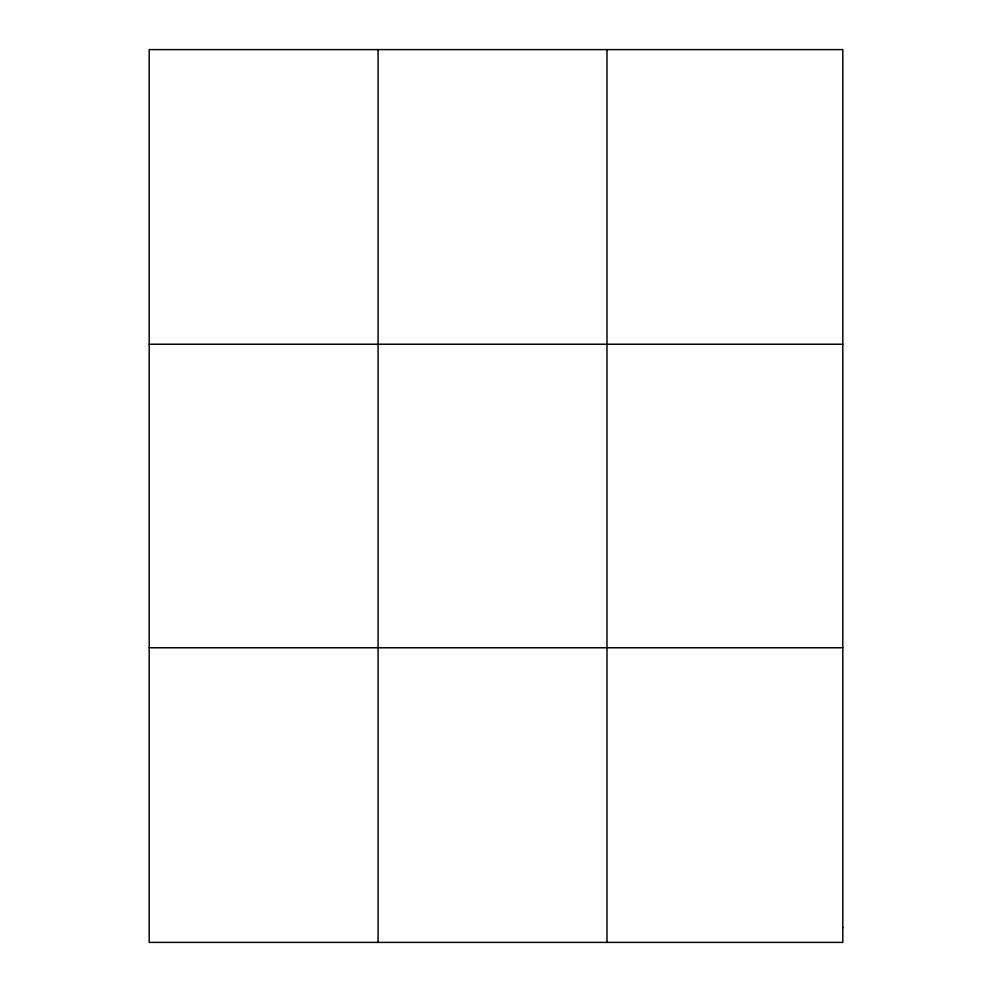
<?xml version="1.0" encoding="UTF-8"?>
<svg xmlns="http://www.w3.org/2000/svg" width="992" height="992" viewBox="0 0 992 992"><rect width="100%" height="100%" fill="white"/><g stroke="black" fill="none" stroke-linecap="round" stroke-linejoin="round"><path stroke-width="1.49" d="M378.088 942.4L378.088 49.6M606.98 942.4L606.98 49.6M149.184 344.224L842.816 344.224M149.184 647.776L842.816 647.776M842.816 927.669L842.816 942.4L149.184 942.4L149.184 49.6L842.816 49.6L842.816 927.669"/></g></svg>
